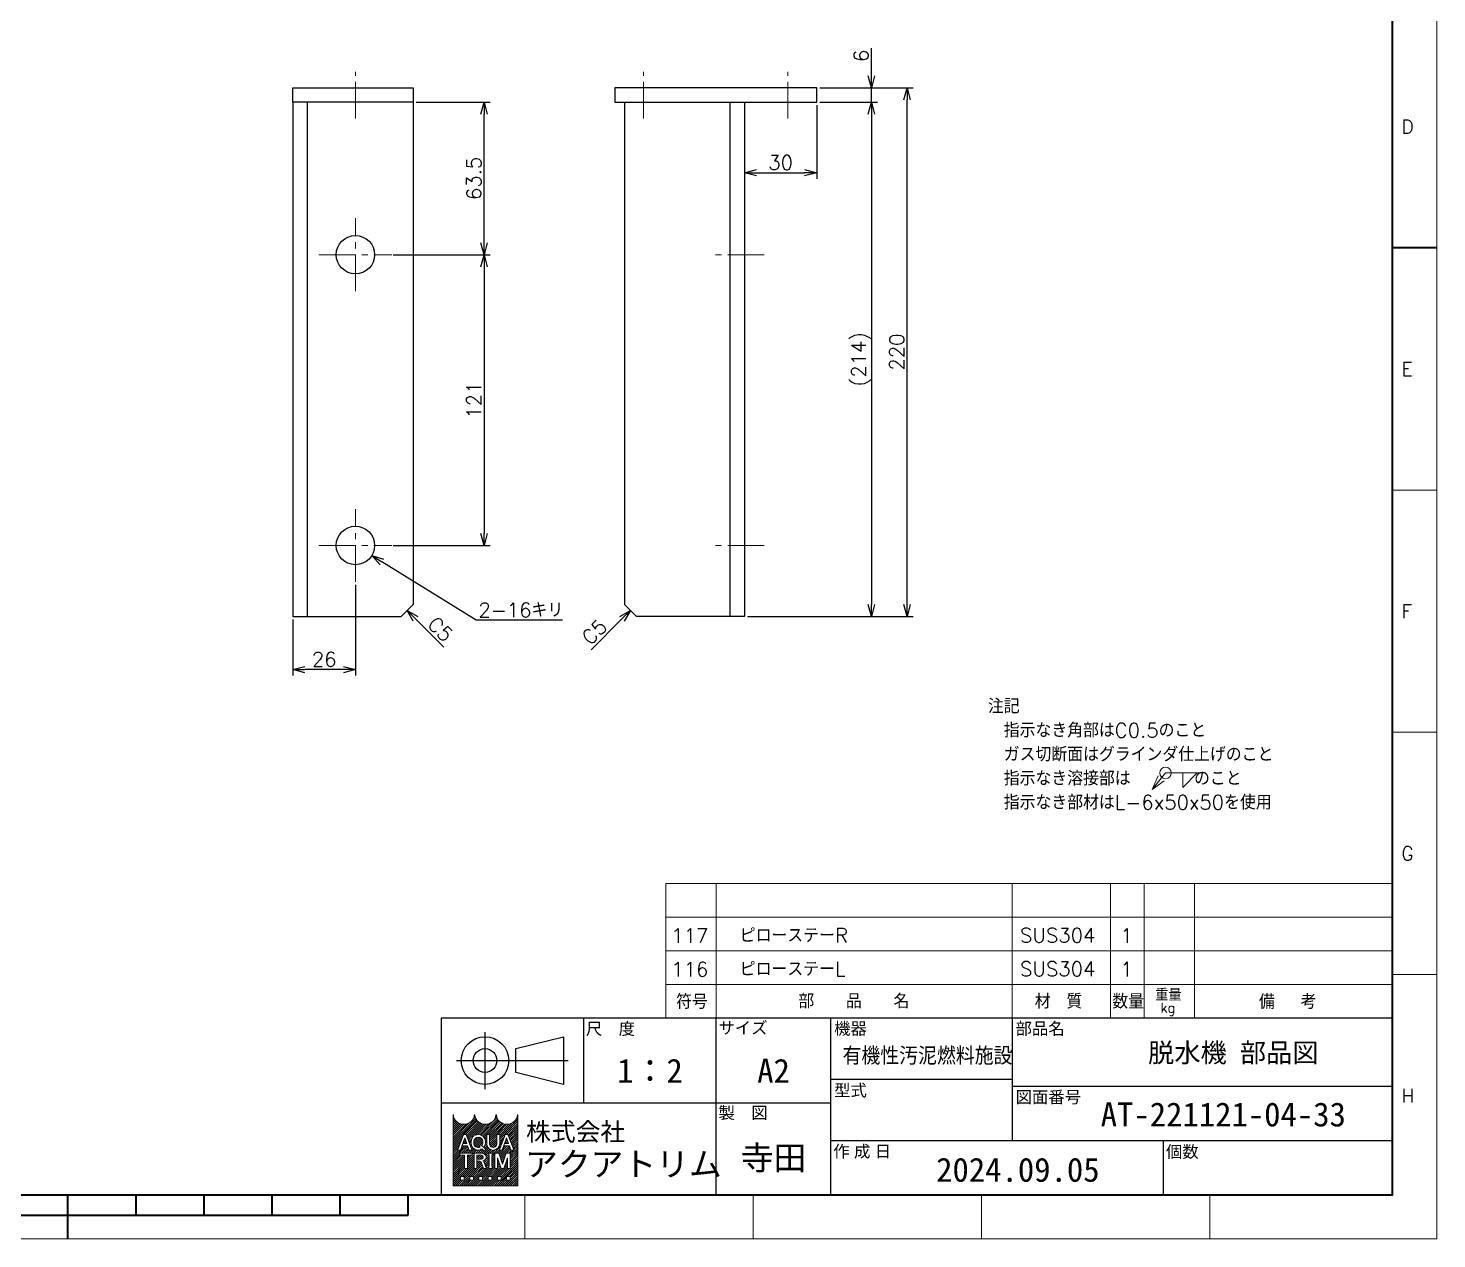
# Model space of a CAD drawing. Header units: millimetres. Extents: x 0 to 1176, y -11 to 828.
# Drawn here: x 590 to 1176, y 0 to 504 of the extents above; entities that cross this region are included whole.
import ezdxf
from ezdxf import colors
from ezdxf.entities.mleader import LeaderData, LeaderLine
from ezdxf.enums import TextEntityAlignment as Align
from ezdxf.math import Vec2, Vec3

# ---------------------------------------------------------------- set-up
doc = ezdxf.new("R2010")
doc.units = ezdxf.units.MM
doc.header["$LTSCALE"] = 0.8
doc.header["$PDMODE"] = 99
doc.header["$PDSIZE"] = 1
doc.linetypes.add('CENTER2', pattern=[28.575000000000003, 19.05, -3.175, 3.175, -3.175])
for name, color, linetype, lineweight in [('05_CENTER', 4, 'CENTER2', 13), ('07_TEXT', 3, 'Continuous', 13), ('08_DIM', 3, 'Continuous', 13), ('90_FRAME', 5, 'Continuous', 35)]:
    doc.layers.add(name, color=color, linetype=linetype, lineweight=lineweight)
doc.layers.add('91_BLANK', color=5, linetype='Continuous', lineweight=0, plot=False)
doc.styles.add('KSS_TXT', font='txt.shx', dxfattribs={"bigfont": 'extfont2.shx'})
doc.styles.add('MS_G', font='MS Gothic.ttf')
doc.styles.get("Standard").update_dxf_attribs({"font": 'txt.shx', "bigfont": 'extfont2.shx'})
doc.styles.add('表題用', font='MS PGothic.ttf')
doc.dimstyles.new('KSS_DIM', dxfattribs={"dimscale": 2, "dimtxt": 3, "dimasz": 2.5, "dimexe": 1.25, "dimexo": 0.625, "dimtad": 1, "dimdsep": 46, "dimtxsty": 'KSS_TXT', "dimblk": 'OPEN30', "dimcen": 0, "dimazin": 2, "dimtfac": 0.75, "dimtmove": 0, "dimatfit": 3, "dimldrblk": 'OPEN30', "dimfxl": 1.25, "dimtolj": 1, "dimarcsym": 0})
doc.dimstyles.new('KSS_DIM$3', dxfattribs={"dimscale": 2, "dimtxt": 3, "dimasz": 2.5, "dimexe": 1.25, "dimexo": 0.625, "dimtad": 1, "dimtih": 1, "dimtoh": 1, "dimdsep": 46, "dimtxsty": 'KSS_TXT', "dimblk": 'OPEN30', "dimcen": 0, "dimazin": 2, "dimtfac": 0.75, "dimtofl": 0, "dimtmove": 0, "dimatfit": 3, "dimldrblk": 'OPEN30', "dimfxl": 1.25, "dimtolj": 1, "dimarcsym": 0})

# ---------------------------------------------------------------- blocks, each defined once
blk = doc.blocks.new('Weld-line')
blk.add_line((0, 0), (1, 0))
blk = doc.blocks.new('Weld10-s5')
blk.add_circle((0, 0), 2)
blk = doc.blocks.new('Weld10-a1')
for p, q in [((5, 0), (0, 5)), ((0, 5), (0, 0)), ((0, 0), (5, 0))]:
    blk.add_line(p, q)
at = {"width": 0.9}
blk.add_attdef('S', text='', height=2.8, dxfattribs=at).set_placement((-2, 1), align=Align.RIGHT)
blk.add_attdef('L', (8, 1), '', height=2.8, dxfattribs=at)
blk = doc.blocks.new('_Open30')
at = {"color": 0, "linetype": 'ByBlock', "lineweight": -2}
for p, q in [((-1, 0.26794919), (0, 0)), ((0, 0), (-1, -0.26794919)), ((0, 0), (-1, 0))]:
    blk.add_line(p, q, dxfattribs=at)
blk = doc.blocks.new('*D164')
at = {"layer": '08_DIM', "color": 0, "lineweight": -2, "transparency": 16777216}
for p, q in [((940.7290988098712, 484.038465882335), (940.7290988098712, 495.538465882335)), ((919.2245343675704, 479.038465882335), (943.2290988098712, 479.038465882335)), ((940.7290988098712, 473.0384658851872), (940.7290988098712, 479.038465882335)), ((919.2245343675704, 473.0384658851872), (943.2290988098712, 473.0384658851872)), ((940.7290988098712, 468.0384658851872), (940.7290988098712, 463.0384658851872))]:
    blk.add_line(p, q, dxfattribs=at)
at = {"layer": 'Defpoints', "color": 0, "transparency": 16777216}
for p in [(917.9745343675704, 479.038465882335), (940.7290988098712, 479.038465882335), (917.9745343675704, 473.0384658851872)]:
    blk.add_point(p, dxfattribs=at)
at = {"layer": '08_DIM', "color": 0, "lineweight": -2, "transparency": 16777216, "xscale": 5, "yscale": 5, "zscale": 5}
for p, rotation in [((940.7290988098712, 479.038465882335), 270), ((940.7290988098712, 473.0384658851872), 90)]:
    blk.add_blockref('_Open30', p, dxfattribs=dict(at, rotation=rotation))
at = {"layer": '08_DIM', "color": 0, "transparency": 16777216, "insert": (936.4790988098711, 492.2884658823352), "char_height": 6, "attachment_point": 5, "rotation": 90, "style": 'KSS_TXT'}
blk.add_mtext('\\A1;6', dxfattribs=at)
blk = doc.blocks.new('*D165')
at = {"layer": '08_DIM', "color": 0, "lineweight": -2, "transparency": 16777216}
for p, q in [((741.7999790332251, 409.5384658825205), (782.0618584811909, 409.5384658825205)), ((779.5618584811909, 404.5384658825205), (779.5618584811909, 293.5384658825205)), ((741.7999790332251, 288.5384658825205), (782.0618584811909, 288.5384658825205))]:
    blk.add_line(p, q, dxfattribs=at)
at = {"layer": 'Defpoints', "color": 0, "transparency": 16777216}
for p in [(740.5499790332251, 409.5384658825205), (740.5499790332251, 288.5384658825205), (779.5618584811909, 288.5384658825205)]:
    blk.add_point(p, dxfattribs=at)
at = {"layer": '08_DIM', "color": 0, "lineweight": -2, "transparency": 16777216, "xscale": 5, "yscale": 5, "zscale": 5}
for p, rotation in [((779.5618584811909, 409.5384658825205), 90), ((779.5618584811909, 288.5384658825205), 270)]:
    blk.add_blockref('_Open30', p, dxfattribs=dict(at, rotation=rotation))
at = {"layer": '08_DIM', "color": 0, "transparency": 16777216, "insert": (775.3118584811908, 349.0384658825207), "char_height": 6, "attachment_point": 5, "rotation": 90, "style": 'KSS_TXT'}
blk.add_mtext('\\A1;121', dxfattribs=at)
blk = doc.blocks.new('*D166')
at = {"layer": '08_DIM', "color": 0, "lineweight": -2, "transparency": 16777216}
for p, q in [((726.0251006101244, 272.1319032722495), (726.0251006101244, 234.3834039183644)), ((700.0251006136314, 257.7884658874455), (700.0251006136314, 234.3834039183644)), ((721.0251006101244, 236.8834039183644), (705.0251006136314, 236.8834039183644))]:
    blk.add_line(p, q, dxfattribs=at)
at = {"layer": 'Defpoints', "color": 0, "transparency": 16777216}
for p in [(726.0251006101244, 273.3819032722495), (700.0251006136314, 259.0384658874455), (700.0251006136314, 236.8834039183644)]:
    blk.add_point(p, dxfattribs=at)
at = {"layer": '08_DIM', "color": 0, "lineweight": -2, "transparency": 16777216, "xscale": 5, "yscale": 5, "zscale": 5, "rotation": 180}
blk.add_blockref('_Open30', (700.0251006136314, 236.8834039183644), dxfattribs=at)
at = {"layer": '08_DIM', "color": 0, "lineweight": -2, "transparency": 16777216, "xscale": 5, "yscale": 5, "zscale": 5}
blk.add_blockref('_Open30', (726.0251006101244, 236.8834039183644), dxfattribs=at)
at = {"layer": '08_DIM', "color": 0, "transparency": 16777216, "insert": (713.0251006118779, 241.1334039183644), "char_height": 6, "attachment_point": 5, "style": 'KSS_TXT'}
blk.add_mtext('\\A1;26', dxfattribs=at)
blk = doc.blocks.new('*D171')
at = {"layer": '08_DIM', "color": 0, "lineweight": -2, "transparency": 16777216}
for p, q in [((919.2245343675704, 479.0384658851872), (958.0739861096472, 479.0384658851872)), ((955.5739861096472, 264.0384658874445), (955.5739861096472, 474.0384658851872)), ((889.2245343642089, 259.0384658874445), (958.0739861096472, 259.0384658874445))]:
    blk.add_line(p, q, dxfattribs=at)
at = {"layer": 'Defpoints', "color": 0, "transparency": 16777216}
for p in [(917.9745343675704, 479.0384658851872), (955.5739861096472, 479.0384658851872), (887.9745343642089, 259.0384658874445)]:
    blk.add_point(p, dxfattribs=at)
at = {"layer": '08_DIM', "color": 0, "lineweight": -2, "transparency": 16777216, "xscale": 5, "yscale": 5, "zscale": 5}
for p, rotation in [((955.5739861096472, 479.0384658851872), 90), ((955.5739861096472, 259.0384658874445), 270)]:
    blk.add_blockref('_Open30', p, dxfattribs=dict(at, rotation=rotation))
at = {"layer": '08_DIM', "color": 0, "transparency": 16777216, "insert": (951.3239861096471, 369.038465886316), "char_height": 6, "attachment_point": 5, "rotation": 90, "style": 'KSS_TXT'}
blk.add_mtext('\\A1;220', dxfattribs=at)
blk = doc.blocks.new('*D173')
at = {"layer": '08_DIM', "color": 0, "lineweight": -2, "transparency": 16777216}
for p, q in [((919.2245343675704, 473.0384658851872), (943.2290988098712, 473.0384658851872)), ((940.7290988098712, 468.0384658851872), (940.7290988098712, 264.0384658874463)), ((889.2245343642089, 259.0384658874464), (943.2290988098712, 259.0384658874463))]:
    blk.add_line(p, q, dxfattribs=at)
at = {"layer": 'Defpoints', "color": 0, "transparency": 16777216}
for p in [(917.9745343675704, 473.0384658851872), (887.9745343642089, 259.0384658874464), (940.7290988098712, 259.0384658874463)]:
    blk.add_point(p, dxfattribs=at)
at = {"layer": '08_DIM', "color": 0, "lineweight": -2, "transparency": 16777216, "xscale": 5, "yscale": 5, "zscale": 5}
for p, rotation in [((940.7290988098712, 473.0384658851872), 90), ((940.7290988098712, 259.0384658874463), 270)]:
    blk.add_blockref('_Open30', p, dxfattribs=dict(at, rotation=rotation))
at = {"layer": '08_DIM', "color": 0, "transparency": 16777216, "insert": (936.4790988098711, 366.0384658863169), "char_height": 6, "attachment_point": 5, "rotation": 90, "style": 'KSS_TXT'}
blk.add_mtext('\\A1;(214)', dxfattribs=at)
blk = doc.blocks.new('*D175')
at = {"layer": '08_DIM', "color": 0, "lineweight": -2, "transparency": 16777216}
for p, q in [((917.9745343675704, 471.7884658851872), (917.9745343675704, 441.1539357161237)), ((887.9745343590357, 468.788465882335), (887.9745343590357, 441.1539357161237)), ((892.9745343590357, 443.6539357161237), (912.9745343675704, 443.6539357161237))]:
    blk.add_line(p, q, dxfattribs=at)
at = {"layer": 'Defpoints', "color": 0, "transparency": 16777216}
for p in [(887.9745343590357, 470.038465882335), (917.9745343675704, 473.0384658851872), (917.9745343675704, 443.6539357161237)]:
    blk.add_point(p, dxfattribs=at)
at = {"layer": '08_DIM', "color": 0, "lineweight": -2, "transparency": 16777216, "xscale": 5, "yscale": 5, "zscale": 5, "rotation": 180}
blk.add_blockref('_Open30', (887.9745343590357, 443.6539357161237), dxfattribs=at)
at = {"layer": '08_DIM', "color": 0, "lineweight": -2, "transparency": 16777216, "xscale": 5, "yscale": 5, "zscale": 5}
blk.add_blockref('_Open30', (917.9745343675704, 443.6539357161237), dxfattribs=at)
at = {"layer": '08_DIM', "color": 0, "transparency": 16777216, "insert": (902.9745343633031, 447.9039357161237), "char_height": 6, "attachment_point": 5, "style": 'KSS_TXT'}
blk.add_mtext('\\A1;30', dxfattribs=at)
blk = doc.blocks.new('*D161')
at = {"layer": '08_DIM', "color": 0, "lineweight": -2, "transparency": 16777216}
for p, q in [((751.2751006136314, 473.0384658835028), (782.0618584811909, 473.0384658835028)), ((779.5618584811909, 414.5384658825205), (779.5618584811909, 468.0384658835028)), ((741.7999790332251, 409.5384658825205), (782.0618584811909, 409.5384658825205))]:
    blk.add_line(p, q, dxfattribs=at)
at = {"layer": 'Defpoints', "color": 0, "transparency": 16777216}
for p in [(750.0251006136314, 473.0384658835028), (779.5618584811909, 473.0384658835028), (740.5499790332251, 409.5384658825205)]:
    blk.add_point(p, dxfattribs=at)
at = {"layer": '08_DIM', "color": 0, "lineweight": -2, "transparency": 16777216, "xscale": 5, "yscale": 5, "zscale": 5}
for p, rotation in [((779.5618584811909, 473.0384658835028), 90), ((779.5618584811909, 409.5384658825205), 270)]:
    blk.add_blockref('_Open30', p, dxfattribs=dict(at, rotation=rotation))
at = {"layer": '08_DIM', "color": 0, "transparency": 16777216, "insert": (775.3118584811908, 441.2884658830118), "char_height": 6, "attachment_point": 5, "rotation": 90, "style": 'KSS_TXT'}
blk.add_mtext('\\A1;63.5', dxfattribs=at)
blk = doc.blocks.new('*D163')
at = {"layer": '08_DIM', "color": 0, "lineweight": -2, "transparency": 16777216}
for p, q in [((776.209806492494, 257.4249995025528), (737.0739392572157, 281.6884173703909)), ((812.2598064924939, 257.4249995025527), (776.209806492494, 257.4249995025528))]:
    blk.add_line(p, q, dxfattribs=at)
at = {"layer": 'Defpoints', "color": 0, "transparency": 16777216}
for p in [(719.2258152909999, 292.7538803469951), (732.8243859319263, 284.3230514124394)]:
    blk.add_point(p, dxfattribs=at)
at = {"layer": '08_DIM', "color": 0, "lineweight": -2, "transparency": 16777216, "xscale": 5, "yscale": 5, "zscale": 5, "rotation": 148.2019541527965}
blk.add_blockref('_Open30', (732.8243859319263, 284.3230514124394), dxfattribs=at)
at = {"layer": '08_DIM', "color": 0, "transparency": 16777216, "insert": (794.8598064924938, 261.6749995025527), "char_height": 6, "attachment_point": 5, "style": 'KSS_TXT'}
blk.add_mtext('\\A1;2-16キリ', dxfattribs=at)
blk = doc.blocks.new('*D176')
at = {"layer": '08_DIM', "color": 0, "lineweight": -2, "transparency": 16777216}
blk.add_line((836.9390004536996, 258.0029319815122), (824.069619965982, 245.1335514937946), dxfattribs=at)
at = {"layer": 'Defpoints', "color": 0, "transparency": 16777216}
for p in [(840.4745343596323, 261.5384658874447), (816.5035403371637, 237.5674718649759), (816.5035403371637, 237.5674718649759)]:
    blk.add_point(p, dxfattribs=at)
at = {"layer": '08_DIM', "color": 0, "lineweight": -2, "transparency": 16777216, "xscale": 5, "yscale": 5, "zscale": 5, "rotation": 45}
blk.add_blockref('_Open30', (840.4745343596323, 261.5384658874449), dxfattribs=at)
at = {"layer": '08_DIM', "color": 0, "transparency": 16777216, "insert": (825.4838335283553, 252.5581726962535), "char_height": 6, "attachment_point": 5, "rotation": 45, "style": 'KSS_TXT'}
blk.add_mtext('\\A1;C5', dxfattribs=at)
blk = doc.blocks.new('*D177')
at = {"layer": '08_DIM', "color": 0, "lineweight": -2, "transparency": 16777216}
blk.add_line((751.0606345195638, 258.0029319815114), (762.8073066475515, 246.2562598535237), dxfattribs=at)
at = {"layer": 'Defpoints', "color": 0, "transparency": 16777216}
for p in [(747.5251006136313, 261.5384658874444), (769.2506779166401, 239.8128885844353), (769.2506779166401, 239.8128885844351)]:
    blk.add_point(p, dxfattribs=at)
at = {"layer": '08_DIM', "color": 0, "lineweight": -2, "transparency": 16777216, "xscale": 5, "yscale": 5, "zscale": 5, "rotation": 135}
blk.add_blockref('_Open30', (747.525100613631, 261.5384658874442), dxfattribs=at)
at = {"layer": '08_DIM', "color": 0, "transparency": 16777216, "insert": (761.3930930851783, 253.6808810559826), "char_height": 6, "attachment_point": 5, "rotation": 315, "style": 'KSS_TXT'}
blk.add_mtext('\\A1;C5', dxfattribs=at)
blk = doc.blocks.new('AM_BALLOON1')
at = {"transparency": 16777216}
blk.add_circle((0, 0), 5, dxfattribs=at)
blk.add_attdef('B_NUMBER', text='', height=3, dxfattribs=at).set_placement((0, 0), align=Align.MIDDLE_CENTER)
blk = doc.blocks.new('_OPEN')
at = {"color": 0, "linetype": 'ByBlock'}
for p, q in [((-1, 0.1666666666666666), (0, 0)), ((0, 0), (-1, -0.1666666666666666)), ((0, 0), (-1, 0))]:
    blk.add_line(p, q, dxfattribs=at)
blk = doc.blocks.new('Jis_w20130906110600')
blk.add_blockref('Weld10-s5', (0, 0))
at = {"xscale": -1, "rotation": 180}
blk.add_blockref('Weld10-a1', (6, 0), dxfattribs=at)
at = {"layer": '08_DIM', "xscale": 14, "yscale": 14, "zscale": 14}
blk.add_blockref('Weld-line', (0, 0), dxfattribs=at)
at = {"style": 'KSS_TXT', "flags": 1}
blk.add_attdef('JISINFO', (0, 0), '', height=3, dxfattribs=at)
at = {"layer": '08_DIM'}
blk.add_leader([(-4.630805428080293, -5.765361229938435), (0, 0)], dimstyle='KSS_DIM', dxfattribs=at)

msp = doc.modelspace()

# ---------------------------------------------------------------- hatches: boundary and pattern name
at = {"layer": '90_FRAME', "lineweight": 5}
h = msp.add_hatch(dxfattribs=at)
h.set_pattern_fill('_USER', color=4, scale=0.6, angle=45, pattern_type=0)
h.set_pattern_definition([(45, (-472.8385794196781, -7.484306880053822), (-0.4242640687119285, 0.4242640687119285), [])])
edge = h.paths.add_edge_path()
edge.add_arc((793.5534251480437, 51.53784441399969), 0.1280794679994826, 90, 180)
edge.add_ellipse((789.0706437680617, 51.53784441399969), major_axis=(-4.354701911982408, 0), ratio=0.8823529411764706, start_angle=360, end_angle=540, ccw=False)
edge.add_arc((784.5878623880797, 51.53784441399969), 0.1280794679994826, 3.187317984128255, 180.0000000000261)
edge.add_ellipse((780.1050810080976, 51.53784441399969), major_axis=(-4.354701911982408, 0), ratio=0.8823529411764706, start_angle=360, end_angle=540, ccw=False)
edge.add_arc((775.6222996281156, 51.53784441399969), 0.1280794679994826, 3.187317984128255, 180)
edge.add_ellipse((771.1395182481335, 51.53784441399969), major_axis=(-4.354701911982408, 0), ratio=0.8823529411764706, start_angle=360, end_angle=540, ccw=False)
edge.add_arc((766.6567368681515, 51.53784441399969), 0.1280794679994826, 3.187317984128255, 90)
edge.add_line((766.6567368681515, 51.66592388200027), (766.6567368681515, 22.07956677411951))
edge.add_line((766.6567368681515, 22.0795667741186), (793.5534251480428, 22.0795667741186))
edge.add_line((793.5534251480437, 22.0795667741186), (793.5534251480437, 51.66592388199845))
h.paths.add_polyline_path([(770.9938587518443, 43.36455290725374), (772.0557924384809, 43.36455290725374), (774.4706533591504, 36.99131857959858), (774.4706533591504, 36.96057950727939), (773.3209848216045, 36.96057950727939), (772.7198035799936, 38.64889171698454), (770.3554635039307, 38.64889171698454), (770.7020772380326, 39.6222956737802), (772.3731898458934, 39.6222956737802), (771.5248255951626, 42.00477806619804), (769.7286663687225, 36.96057950727939), (768.5789978311748, 36.96057950727939), (768.5789978311748, 36.99131857959858)], flags=16)
edge = h.paths.add_edge_path(flags=16)
edge.add_ellipse((777.1433386103724, 40.54680461126466), major_axis=(-2.9458277639881, 0), ratio=0.9565217391304346, start_angle=180, end_angle=360, ccw=False)
edge.add_line((780.0891663743603, 40.54680461126466), (780.0891663743603, 39.77832780326756))
edge.add_ellipse((777.1433386103724, 39.77832780326756), major_axis=(-2.9458277639881, 0), ratio=0.9565217391304346, start_angle=142.1052553177129, end_angle=180, ccw=False)
edge.add_line((779.468010385053, 38.04763067444131), (778.6426478953706, 38.72773857620362))
edge.add_ellipse((777.1433386103724, 39.85368730707526), major_axis=(1.87839559379198, 0), ratio=0.9950358206786509, start_angle=-37.0427632869818, end_angle=0)
edge.add_line((779.021731846118, 39.85361474845288), (779.021731846118, 40.47144510745696))
edge.add_ellipse((777.1433386103724, 40.47144510745696), major_axis=(1.878393235745405, 0), ratio=0.9947182625257321, start_angle=360, end_angle=540)
edge.add_line((775.2649453746269, 40.47144510745696), (775.2649453746269, 39.85362143639125))
edge.add_ellipse((777.1433386103724, 39.85368730707526), major_axis=(1.87839559379198, 0), ratio=0.9950358206786509, start_angle=-180, end_angle=-65.75794872216291)
edge.add_line((777.9145934877267, 38.14943292008687), (777.3916162355642, 38.65841501385697))
edge.add_line((777.3916162355633, 38.65841501385606), (777.9589388308702, 39.26083259910504))
edge.add_line((777.9589388308702, 39.26083259910595), (780.3310507988124, 37.30618586699896))
edge.add_line((780.3310507988115, 37.30618586699805), (779.5897877653258, 36.51906776107174))
edge.add_line((779.5897877653276, 36.51906776107265), (778.6993120950444, 37.38571381352907))
edge.add_ellipse((777.1433386103724, 39.77832780326756), major_axis=(-2.9458277639881, 0), ratio=0.9565217391304346, start_angle=0, end_angle=121.88362473889401, ccw=False)
edge.add_line((774.1975108463846, 39.77832780326756), (774.1975108463846, 40.54680461126466))
h.paths.add_polyline_path([(774.6611357525815, 35.67978482728452), (774.6611357525815, 34.78322855128775), (772.7399437325892, 34.78322855128775, 0.4142135623730951), (772.6118642645886, 34.65514908328808), (772.6118642645886, 29.27581142731017), (771.4591490525943, 29.27581142731017), (771.4591490525943, 34.65514908328808, 0.4142135623730951), (771.3310695845955, 34.78322855128775), (769.4098775646032, 34.78322855128775), (769.4098775646032, 35.67978482728452)], flags=16)
edge = h.paths.add_edge_path(flags=16)
edge.add_line((775.3911679103965, 35.67978482728452), (778.3369956743843, 35.67978482728452))
edge.add_ellipse((778.3369956743825, 33.99516590543411), major_axis=(-2.067472937939515, 3.797886173657114e-16), ratio=0.8148203011203055, start_angle=111.38697473498539, end_angle=270, ccw=False)
edge.add_arc((778.6540479922785, 31.71213810631437), 0.8374090168554462, 22.272952259934925, 58.5531130129101, ccw=False)
edge.add_line((779.4289768722408, 32.02953232886651), (780.532548080321, 29.32704321451004))
edge.add_line((780.5325480803219, 29.32704321451004), (780.5325480803219, 29.27581142731017))
edge.add_line((780.5325480803219, 29.27581142731017), (779.2901772407274, 29.27581142731017))
edge.add_line((779.2901772407274, 29.27581142731017), (778.3152446220627, 31.98955216494599))
edge.add_arc((777.8399919616584, 31.79822911158683), 0.5123178719979352, 21.92829786654815, 90)
edge.add_line((777.8399919616584, 32.31054698358369), (776.5823069627902, 32.31054698358369))
edge.add_line((776.5823069627893, 32.31054698358369), (776.5823069627893, 33.20710325958046))
edge.add_line((776.5823069627893, 33.20710325958046), (778.4906910359812, 33.20710325958046))
edge.add_arc((778.4632118087027, 33.99516590543411), 0.788541591624461, 271.9970571044071, 448.0029428955929)
edge.add_line((778.4906910359839, 34.78322855128775), (776.5438831223917, 34.78322855128775))
edge.add_line((776.5438831223908, 34.78322855128775), (776.5438831223908, 29.27581142731017))
edge.add_line((776.5438831223908, 29.27581142731017), (775.3911679103956, 29.27581142731017))
edge.add_line((775.3911679103965, 29.27581142731017), (775.3911679103965, 35.67978482728452))
h.paths.add_polyline_path([(780.6812270441476, 43.36455290725374), (781.8339422561437, 43.36455290725374), (781.8339422561437, 39.77832780326756, 0.175030561155744), (782.3424520746246, 38.3105584729856, 0.2571496110314638), (784.3993396696512, 38.3105584729856, 0.1750305611562702), (784.9078494881303, 39.77832780327211), (784.9078494881303, 43.36455290725374), (786.0605647001264, 43.36455290725374), (786.0605647001264, 39.54662901208306, -0.3793912406243967), (783.563015074136, 36.96057950727939), (783.1787766701361, 36.96057950727939, -0.3793912406243716), (780.6812270441476, 39.54662901208306)], flags=16)
h.paths.add_polyline_path([(781.5038360572578, 35.67978482728452), (782.9127102052532, 35.67978482728452), (782.9127102052532, 34.78322855128775, 0.4142135623730951), (782.7846307372545, 34.65514908328808), (782.7846307372545, 30.30044717130571, 0.4142135623730951), (782.9127102052532, 30.17236770330695), (782.9127102052532, 29.27581142731017), (781.5038360572578, 29.27581142731017), (781.5038360572578, 30.17236770330695, 0.4142135623730951), (781.6319155252584, 30.30044717130571), (781.6319155252584, 34.65514908328808, 0.4142135623730951), (781.5038360572578, 34.78322855128775)], flags=16)
h.paths.add_polyline_path([(784.0666734797267, 35.67978482728452), (785.7393387370973, 35.67978482728452), (787.2686601797138, 31.02868007085365), (788.7979816223303, 35.67978482728452), (790.4717083317353, 35.67978482728452), (790.4717083317353, 29.27581142731017), (789.318993119741, 29.27581142731017), (789.318993119741, 33.75859280729222), (787.8450177857119, 29.27581142731017), (786.6923025737176, 29.27581142731017), (785.2183272396867, 33.75859280729222), (785.2193886917228, 29.27581142731017), (784.0666734797267, 29.27581142731017)], flags=16)
h.paths.add_polyline_path([(788.4105285137136, 43.36455290725374), (789.4724622003503, 43.36455290725374), (791.8873231210198, 36.99131857959858), (791.8873231210198, 36.96057950727939), (790.737654583472, 36.96057950727939), (790.1364733418629, 38.64889171698454), (787.7721332658, 38.64889171698454), (788.1187469999002, 39.6222956737802), (789.7898596077628, 39.6222956737802), (788.941495357032, 42.00477806619804), (787.1453361305901, 36.96057950727939), (785.9956675930423, 36.96057950727939), (785.9956675930423, 36.99131857959858)], flags=16)
h.paths.add_polyline_path([(769.7306441001399, 25.92195081410321), (771.2675977161323, 25.92195081410321), (771.2675977161323, 24.38499719810991), (769.7306441001399, 24.38499719810991)], flags=16)
h.paths.add_polyline_path([(773.5730281401245, 25.92195081410321), (775.1099817561169, 25.92195081410321), (775.1099817561169, 24.38499719810991), (773.5730281401245, 24.38499719810991)], flags=16)
h.paths.add_polyline_path([(777.4154121801091, 25.92195081410321), (778.9523657961015, 25.92195081410321), (778.9523657961015, 24.38499719810991), (777.4154121801091, 24.38499719810991)], flags=16)
h.paths.add_polyline_path([(781.2577962200937, 25.92195081410321), (782.7947498360861, 25.92195081410321), (782.7947498360861, 24.38499719810991), (781.2577962200937, 24.38499719810991)], flags=16)
h.paths.add_polyline_path([(785.1001802600783, 25.92195081410321), (786.6371338760707, 25.92195081410321), (786.6371338760707, 24.38499719810991), (785.1001802600783, 24.38499719810991)], flags=16)
h.paths.add_polyline_path([(788.9425643000629, 25.92195081410321), (790.4795179160553, 25.92195081410321), (790.4795179160553, 24.38499719810991), (788.9425643000629, 24.38499719810991)], flags=16)

# ---------------------------------------------------------------- linework, layer by layer
at = {"color": 0}
for p, q in [((700.0251006136314, 473.0384658835028), (700.0251006136314, 259.0384658874455)), ((706.0251006136314, 259.0384658874445), (706.0251006136314, 473.0384658835028)), ((750.0251006136314, 473.0384658835028), (750.0251006136314, 264.0384658874445)), ((837.9745343589702, 473.0384658835028), (837.9745343596323, 264.0384658874445)), ((881.9745343635468, 259.0384658874445), (881.9745343635468, 473.0384658835028)), ((887.9745343635468, 473.0384658835028), (887.9745343642089, 259.0384658874445)), ((745.0251006136314, 259.0384658874445), (750.0251006136314, 264.0384658874445)), ((837.9745343596323, 264.0384658874445), (842.9745343596323, 259.0384658874445)), ((700.0251006136314, 259.0384658874455), (745.0251006136314, 259.0384658874445)), ((887.9745343642089, 259.0384658874445), (842.9745343596323, 259.0384658874445))]:
    msp.add_line(p, q, dxfattribs=at)
for points in [[(700.0251006136314, 479.0384658835028), (750.0251006136314, 479.0384658835028), (750.0251006136314, 473.0384658835028), (700.0251006136314, 473.0384658835028)], [(917.9745343675704, 479.0384658851872), (833.9745343686254, 479.0384658879939), (833.9745343686254, 473.0384658879939), (917.9745343675704, 473.0384658851872)]]:
    msp.add_lwpolyline(points, close=True, dxfattribs=at)
for centre in [(726.0251006114631, 409.5384658797175), (726.0251006114631, 288.5384658797175)]:
    msp.add_circle(centre, 8, dxfattribs=at)
at = {"layer": '05_CENTER'}
for p, q in [((726.0251006136314, 466.2459078322479), (726.0251006136314, 485.6271006110676)), ((845.9745343675704, 466.2459078322479), (845.9745343675704, 485.6271006110676)), ((905.9745343675704, 466.2459078322479), (905.9745343675704, 485.6271006110676)), ((726.0251006114195, 394.3819032694455), (726.0251006114195, 424.6950284955974)), ((710.8685379983872, 409.5384658825215), (741.18166322451, 409.5384658825215)), ((896.1883804675408, 409.5384658825224), (873.9145331375139, 409.5384658825224)), ((726.0251006114195, 273.3819032694455), (726.0251006114195, 303.6950284955974)), ((710.8685379983872, 288.5384658825215), (741.18166322451, 288.5384658825215)), ((896.1883804675408, 288.5384658825215), (873.9145331375139, 288.5384658825215))]:
    msp.add_line(p, q, dxfattribs=at)
at = {"layer": '90_FRAME'}
for p, q in [((1176.045220391676, 412.4119126789548), (1157.639281820322, 412.4119126789548)), ((606.4002315362557, -1.126752522395691e-07), (606.4002315362557, 18.32364804193733)), ((634.7170601075671, 9.828599470541333), (634.7170601075671, 18.32364804193733)), ((663.0338886788822, 9.828599470541333), (663.0338886788822, 18.32364804193733)), ((691.3507172501975, 9.828599470541333), (691.3507172501975, 18.32364804193733)), ((719.6675458215126, 9.828599470541333), (719.6675458215126, 18.32364804193733)), ((747.9843743928279, 9.828599470541333), (747.9843743928279, 18.32364804193733)), ((464.8160886796836, 9.828599470541333), (747.9843743928279, 9.828599470541333))]:
    msp.add_line(p, q, dxfattribs=at)
at = {"layer": '90_FRAME', "color": 4, "lineweight": 13}
for p, q in [((1176.045220391676, 311.5958618768625), (1157.639281820322, 311.5958618768625)), ((1176.045220391676, 210.7798110747701), (1157.639281820322, 210.7798110747701)), ((855.1964157504806, 147.8665036802491), (1157.639270267205, 147.8665036802491)), ((855.1964273035971, 147.8665036802491), (855.1964273035971, 91.86650518449736)), ((876.1964246786008, 147.8665036802491), (876.1964246786008, 91.86650518449736)), ((999.3773686841574, 147.8665036802491), (999.3773686841575, 91.86650518449736)), ((1040.265596163121, 147.8665036802491), (1040.265596163128, 91.86650518449736)), ((1054.265594413121, 147.8665036802491), (1054.26559441313, 91.86650518449736)), ((1075.265591788126, 147.8665036802491), (1075.265591788126, 91.86650518449736)), ((855.1964157504806, 133.8665029326819), (1157.639270267205, 133.8665029326819)), ((855.1964157504806, 119.8665036802491), (1157.639270267205, 119.8665036802491)), ((855.1964157504806, 105.8665036802491), (1157.639270267205, 105.8665036802491)), ((1176.045220391676, 109.9637602726778), (1157.639281820322, 109.9637602726778)), ((796.4911017354849, -1.126752522395691e-07), (796.4911017354849, 18.32364804193733)), ((891.5365368351013, -1.126752522395691e-07), (891.5365368351013, 18.32364804193733)), ((986.581971934718, -1.126752522395691e-07), (986.581971934718, 18.32364804193733)), ((1081.627407034335, -1.126752522395691e-07), (1081.627407034335, 18.32364804193733))]:
    msp.add_line(p, q, dxfattribs=at)
at = {"layer": '90_FRAME', "color": 0, "lineweight": 25}
for p, q in [((821.0392818216803, 56.50936232749612), (821.0392818216803, 91.86650518449736)), ((876.1964246786008, 18.32364804193733), (876.1964246786008, 91.86650518449736)), ((923.8535675355213, 18.32364804193733), (923.8535675355213, 91.86650518449736)), ((999.3773686841575, 91.86650518449736), (999.3773686841575, 40.95221947041685)), ((779.9542818218467, 62.30793375604574), (779.9542818218467, 86.06793375594955)), ((768.0742818218948, 74.18793375599583), (814.6042818217063, 74.18793375599583)), ((923.8535675355213, 66.40936232745756), (999.3773686841575, 66.40936232745756)), ((999.3773686841575, 63.58079089889637), (1157.639281820322, 63.58079089889637)), ((923.8535675355213, 56.50936232749612), (761.6392818219208, 56.50936232749612)), ((923.8535675355213, 40.95221947041685), (1157.639281820322, 40.95221947041685)), ((1062.1249961064, 40.95221947041685), (1062.1249961064, 18.32364804193733))]:
    msp.add_line(p, q, dxfattribs=at)
at = {"layer": '90_FRAME', "color": 4, "lineweight": 5}
for p, q in [((766.6567368681515, 22.0795667741186), (766.6567368681515, 51.66592388200027)), ((793.5534251480437, 51.66592388200027), (793.5534251480437, 22.0795667741186)), ((768.5789978311748, 36.99131857959858), (770.9938587518443, 43.36455290725374)), ((769.7286663687225, 36.96057950727939), (771.5248255951626, 42.00477806619804)), ((770.9938587518443, 43.36455290725374), (772.0557924384809, 43.36455290725374)), ((772.3731898458934, 39.6222956737802), (771.5248255951626, 42.00477806619804)), ((774.4706533591504, 36.99131857959858), (772.0557924384809, 43.36455290725374)), ((780.6812270441476, 39.54662901208306), (780.6812270441476, 43.36455290725374)), ((781.8339422561437, 43.36455290725374), (780.6812270441476, 43.36455290725374)), ((781.8339422561437, 39.77832780326756), (781.8339422561437, 43.36455290725374)), ((784.9078494881303, 39.77832780326756), (784.9078494881303, 43.36455290725374)), ((784.9078494881303, 43.36455290725374), (786.0605647001264, 43.36455290725374)), ((785.9956675930423, 36.99131857959858), (788.4105285137136, 43.36455290725374)), ((786.0605647001264, 39.54662901208306), (786.0605647001264, 43.36455290725374)), ((787.1453361305901, 36.96057950727939), (788.941495357032, 42.00477806619804)), ((788.4105285137136, 43.36455290725374), (789.4724622003503, 43.36455290725374)), ((789.7898596077628, 39.6222956737802), (788.941495357032, 42.00477806619804)), ((791.8873231210198, 36.99131857959858), (789.4724622003503, 43.36455290725374)), ((768.5789978311748, 36.96057950727939), (768.5789978311748, 36.99131857959858)), ((768.5789978311748, 36.99131857959858), (768.5789978311748, 36.99131857959858)), ((768.5789978311748, 36.96057950727939), (768.5789978311748, 36.99131857959858)), ((768.5789978311748, 36.96057950727939), (769.7286663687225, 36.96057950727939)), ((769.4098775646032, 35.67978482728452), (774.6611357525815, 35.67978482728452)), ((769.4098775646032, 35.67978482728452), (769.4098775646032, 34.78322855128775)), ((770.3554635039307, 38.64889171698454), (770.7020772380326, 39.6222956737802)), ((770.3554635039307, 38.64889171698454), (772.7198035799936, 38.64889171698454)), ((770.7020772380326, 39.6222956737802), (772.3731898458934, 39.6222956737802)), ((773.3209848216045, 36.96057950727939), (772.7198035799936, 38.64889171698454)), ((774.4706533591504, 36.96057950727939), (773.3209848216045, 36.96057950727939)), ((774.1975108463846, 40.54680461126466), (774.1975108463846, 39.77832780326756)), ((774.4706533591504, 36.96057950727939), (774.4706533591504, 36.99131857959858)), ((774.6611357525815, 35.67978482728452), (774.6611357525815, 34.78322855128775)), ((775.2649453746269, 40.47144510745696), (775.2649453746269, 39.85666366105946)), ((775.3911679103965, 35.67978482728452), (775.3911679103965, 29.27581142731017)), ((775.3911679103965, 35.67978482728452), (778.3369956743825, 35.67978482728452)), ((777.3916162355633, 38.65841501385606), (777.9589388308702, 39.26083259910595)), ((777.3916162355633, 38.65841501385606), (777.9145934877267, 38.14943292008687)), ((777.9589388308702, 39.26083259910595), (780.3310507988115, 37.30618586699805)), ((778.6426478953706, 38.72773857620362), (779.468010385053, 38.04763067444131)), ((778.6993120950444, 37.38571381352907), (779.5897877653276, 36.51906776107265)), ((779.021731846118, 40.47144510745696), (779.021731846118, 39.85666366105946)), ((779.5897877653276, 36.51906776107265), (780.3310507988115, 37.30618586699805)), ((780.0891663743603, 40.54680461126466), (780.0891663743603, 39.77832780326756)), ((781.5038360572578, 35.67978482728452), (782.9127102052532, 35.67978482728452)), ((781.5038360572578, 35.67978482728452), (781.5038360572578, 34.78322855128775)), ((782.9127102052532, 35.67978482728452), (782.9127102052532, 34.78322855128775)), ((783.563015074136, 36.96057950727939), (783.178776670138, 36.96057950727939)), ((784.0666734797267, 35.67978482728452), (784.0666734797267, 29.27581142731017)), ((784.0666734797267, 35.67978482728452), (785.7393387370973, 35.67978482728452)), ((787.2686601797138, 31.02868007085365), (785.7393387370973, 35.67978482728452)), ((785.9956675930423, 36.96057950727939), (785.9956675930423, 36.99131857959858)), ((785.9956675930423, 36.99131857959858), (785.9956675930423, 36.99131857959858)), ((785.9956675930423, 36.96057950727939), (785.9956675930423, 36.99131857959858)), ((785.9956675930423, 36.96057950727939), (787.1453361305901, 36.96057950727939)), ((787.2686601797138, 31.02868007085365), (788.7979816223303, 35.67978482728452)), ((787.7721332658, 38.64889171698454), (788.1187469999002, 39.6222956737802)), ((787.7721332658, 38.64889171698454), (790.1364733418629, 38.64889171698454)), ((788.1187469999002, 39.6222956737802), (789.7898596077628, 39.6222956737802)), ((790.4717083317353, 35.67978482728452), (788.7979816223303, 35.67978482728452)), ((790.737654583472, 36.96057950727939), (790.1364733418629, 38.64889171698454)), ((790.4717083317353, 29.27581142731017), (790.4717083317353, 35.67978482728452)), ((791.8873231210198, 36.96057950727939), (790.737654583472, 36.96057950727939)), ((791.8873231210198, 36.96057950727939), (791.8873231210198, 36.99131857959858)), ((769.4098775646032, 34.78322855128775), (771.3310695845955, 34.78322855128775)), ((771.4591490525943, 29.27581142731017), (771.4591490525943, 34.65514908328808)), ((772.6118642645886, 29.27581142731017), (772.6118642645886, 34.65514908328808)), ((772.7399437325892, 34.78322855128775), (774.6611357525815, 34.78322855128775)), ((776.5438831223908, 29.27581142731017), (776.5438831223908, 34.78322855128775)), ((776.5438831223908, 34.78322855128775), (778.4906910359839, 34.78322855128775)), ((776.5823069627893, 32.31054698358369), (776.5823069627893, 33.20710325958046)), ((776.5823069627893, 33.20710325958046), (778.4906910359839, 33.20710325958046)), ((776.5823069627893, 32.31054698358369), (777.8399919616584, 32.31054698358369)), ((778.3152446220627, 31.98955216494599), (779.2901772407274, 29.27581142731017)), ((779.4289768722408, 32.02953232886742), (780.5325480803219, 29.32704321451004)), ((780.5325480803219, 29.32704321451004), (780.5325480803219, 29.27581142731017)), ((781.5038360572578, 29.27581142731017), (781.5038360572578, 30.17236770330695)), ((781.6319155252584, 30.30044717130571), (781.6319155252584, 34.65514908328808)), ((782.7846307372545, 30.30044717130571), (782.7846307372545, 34.65514908328808)), ((782.9127102052532, 29.27581142731017), (782.9127102052532, 30.17236770330695)), ((785.2193886917228, 29.27581142731017), (785.2183272396867, 33.75859280729222)), ((786.6923025737176, 29.27581142731017), (785.2183272396867, 33.75859280729222)), ((787.8450177857119, 29.27581142731017), (789.318993119741, 33.75859280729222)), ((789.318993119741, 33.75859280729222), (789.318993119741, 29.27581142731017)), ((769.7306441001399, 25.92195081410321), (771.2675977161323, 25.92195081410321)), ((769.7306441001399, 25.92195081410321), (769.7306441001399, 24.38499719810991)), ((771.2675977161323, 24.38499719810991), (769.7306441001399, 24.38499719810991)), ((771.2675977161323, 25.92195081410321), (771.2675977161323, 24.38499719810991)), ((771.4591490525943, 29.27581142731017), (772.6118642645886, 29.27581142731017)), ((773.5730281401245, 25.92195081410321), (775.1099817561169, 25.92195081410321)), ((773.5730281401245, 25.92195081410321), (773.5730281401245, 24.38499719810991)), ((775.1099817561169, 24.38499719810991), (773.5730281401245, 24.38499719810991)), ((775.1099817561169, 25.92195081410321), (775.1099817561169, 24.38499719810991)), ((775.3911679103965, 29.27581142731017), (776.5438831223908, 29.27581142731017)), ((777.4154121801091, 25.92195081410321), (778.9523657961015, 25.92195081410321)), ((777.4154121801091, 25.92195081410321), (777.4154121801091, 24.38499719810991)), ((778.9523657961015, 24.38499719810991), (777.4154121801091, 24.38499719810991)), ((778.9523657961015, 25.92195081410321), (778.9523657961015, 24.38499719810991)), ((779.2901772407274, 29.27581142731017), (780.5325480803219, 29.27581142731017)), ((781.2577962200937, 25.92195081410321), (782.7947498360861, 25.92195081410321)), ((781.2577962200937, 25.92195081410321), (781.2577962200937, 24.38499719810991)), ((782.7947498360861, 24.38499719810991), (781.2577962200937, 24.38499719810991)), ((781.5038360572578, 29.27581142731017), (782.9127102052532, 29.27581142731017)), ((782.7947498360861, 25.92195081410321), (782.7947498360861, 24.38499719810991)), ((784.0666734797267, 29.27581142731017), (785.2193886917228, 29.27581142731017)), ((785.1001802600783, 25.92195081410321), (786.6371338760707, 25.92195081410321)), ((785.1001802600783, 25.92195081410321), (785.1001802600783, 24.38499719810991)), ((786.6371338760707, 24.38499719810991), (785.1001802600783, 24.38499719810991)), ((786.6371338760707, 25.92195081410321), (786.6371338760707, 24.38499719810991)), ((786.6923025737176, 29.27581142731017), (787.8450177857119, 29.27581142731017)), ((790.4795179160553, 25.92195081410321), (788.9425643000629, 25.92195081410321)), ((788.9425643000629, 25.92195081410321), (788.9425643000629, 24.38499719810991)), ((788.9425643000629, 24.38499719810991), (790.4795179160553, 24.38499719810991)), ((789.318993119741, 29.27581142731017), (790.4717083317353, 29.27581142731017)), ((790.4795179160553, 25.92195081410321), (790.4795179160553, 24.38499719810991)), ((793.5534251480437, 22.0795667741186), (766.6567368681515, 22.0795667741186))]:
    msp.add_line(p, q, dxfattribs=at)
at = {"layer": '90_FRAME'}
msp.add_lwpolyline([(55.16118125218932, 18.32364804193733), (1157.639281820322, 18.32364804193733), (1157.639281820322, 806.5001773159722), (55.16118125218932, 806.5001773159722)], close=True, dxfattribs=at)
at = {"layer": '90_FRAME', "color": 0, "lineweight": 25}
msp.add_lwpolyline([(761.6392818219208, 18.32364804193733), (1157.639281820322, 18.32364804193733), (1157.639281820322, 91.86650518449736), (761.6392818219208, 91.86650518449736)], close=True, dxfattribs=at)
msp.add_lwpolyline([(792.8242818217966, 79.13793375597655), (812.6242818217158, 84.08793375595727), (812.6242818217158, 64.28793375603803), (792.8242818217966, 69.23793375601693), (792.8242818217966, 79.13793375597655)], dxfattribs=at)
for radius in [9.89999999996, 4.94999999998]:
    msp.add_circle((779.9542818218467, 74.18793375599583), radius, dxfattribs=at)
at = {"layer": '90_FRAME', "color": 4, "lineweight": 5}
for centre, radius, start, end in [((766.6567368681515, 51.53784441399969), 0.1280794679994826, 0, 90), ((775.6222996281156, 51.53784441399969), 0.1280794679994826, 0, 180), ((775.6222996281156, 51.53784441399969), 0.1280794679994826, 0, 90), ((784.5878623880797, 51.53784441399969), 0.1280794679994826, 0, 180), ((793.5534251480437, 51.53784441399969), 0.1280794679994826, 90, 180), ((783.3887990136989, 39.66247840767667), 2.710049271279299, 182.4500309922613, 265.5552572885243), ((784.1204182585477, 39.74850770595552), 2.286670450191321, 179.2527938813868, 218.9645718468802), ((783.3708958721379, 40.17802581788695), 2.131931267400064, 241.1577278083189, 298.8422721916811), ((783.3529927305751, 39.66247840767667), 2.710049271279299, 274.4447427114757, 357.5499690077386), ((782.6213734857263, 39.74850770595552), 2.286670450191064, 321.0354281531198, 0.7472061186132516), ((771.3310695845955, 34.65514908328808), 0.1280794679994826, 0, 90), ((772.7399437325892, 34.65514908328808), 0.1280794679994826, 90, 180), ((777.8399919616584, 31.79822911158683), 0.5123178719979303, 21.92829786655026, 90), ((778.4632118087027, 33.99516590543411), 0.788541591624461, 271.9970571043541, 88.00294289554164), ((778.6540479922785, 31.71213810631437), 0.8374090168554603, 22.27295225998095, 58.55311301286324), ((781.5038360572578, 34.65514908328808), 0.1280794679994826, 0, 90), ((781.5038360572578, 30.30044717130571), 0.1280794679994826, 270, 0), ((782.9127102052532, 34.65514908328808), 0.1280794679994826, 90, 180), ((782.9127102052532, 30.30044717130571), 0.1280794679994826, 180, 270)]:
    msp.add_arc(centre, radius, start, end, dxfattribs=at)
for centre, major_axis, ratio, start_param, end_param in [((771.1395182481335, 51.53784441399969), (-4.354701911982408, 0), 0.8823529411764706, 6.283185307179586, 9.42477796076938), ((780.1050810080976, 51.53784441399969), (-4.354701911982408, 0), 0.8823529411764706, 6.283185307179586, 9.42477796076938), ((789.0706437680617, 51.53784441399969), (-4.354701911982408, 0), 0.8823529411764706, 6.283185307179586, 9.42477796076938), ((777.1433386103724, 40.54680461126466), (-2.9458277639881, 0), 0.9565217391304346, 3.141592653589793, 6.283185307179586), ((777.1433386103724, 40.47144510745696), (1.878393235745405, 0), 0.9947182625257321, 6.283185307179586, 9.42477796076938), ((778.3369956743825, 33.99516590543411), (-2.067472937939515, 3.797886173657099e-16), 0.8148203011203053, 1.944069452961235, 4.71238898038469)]:
    msp.add_ellipse(centre, major_axis=major_axis, ratio=ratio, start_param=start_param, end_param=end_param, dxfattribs=at)
at = {"layer": '90_FRAME', "color": 4, "lineweight": 5, "extrusion": (0, 0, -1)}
for centre, major_axis, ratio, start_param, end_param in [((777.1433386103724, 39.77832780326756), (-2.9458277639881, 0), 0.9565217391304346, 4.155914751220672, 6.283185307179586), ((777.1433386103724, 39.85368730707526), (1.87839559379198, 0), 0.9950358206786509, 7.430878021738927, 9.42477796076938), ((777.1433386103724, 39.85368730707526), (1.87839559379198, 0), 0.9950358206786509, 6.283185307179586, 6.929703490574296), ((777.1433386103724, 39.77832780326756), (-2.9458277639881, 0), 0.9565217391304346, 3.141592653589793, 3.802980717498315)]:
    msp.add_ellipse(centre, major_axis=major_axis, ratio=ratio, start_param=start_param, end_param=end_param, dxfattribs=at)
at = {"layer": '91_BLANK'}
msp.add_lwpolyline([(-8.093381893559127e-07, -1.126752522395691e-07), (1176.045220389722, -1.126752522395691e-07), (1176.045220389722, 827.7461158911236), (-8.093381893559127e-07, 827.7461158911236)], close=True, dxfattribs=at)

# ---------------------------------------------------------------- block references
at = {"layer": '08_DIM', "xscale": 1.2, "yscale": 1.2, "zscale": 1.2}
msp.add_blockref('Jis_w20130906110600', (1063.158928247469, 193.8816267997285), dxfattribs=at)

# ---------------------------------------------------------------- texts
at = {"layer": '07_TEXT', "ltscale": 2, "insert": (989.2219972703676, 224.6454793645343), "char_height": 6, "attachment_point": 1}
msp.add_mtext_dynamic_manual_height_columns('注記\\P\u3000指示なき角部はC0.5のこと\\P\u3000ガス切断面はグラインダ仕上げのこと\\P\u3000指示なき溶接部は\u3000\u3000\u3000\u3000のこと\\P\u3000指示なき部材はL-6x50x50を使用', width=288.7164365960029, gutter_width=15, heights=[0], dxfattribs=at)
at = {"layer": '90_FRAME', "color": 0, "lineweight": 13, "style": 'KSS_TXT'}
for s, p in [('D', (1161.298285012734, 462.8199380800011)), ('E', (1161.298285012734, 362.0038872779087)), ('F', (1161.298285012734, 261.1878364758163)), ('G', (1161.298285012734, 160.371785673724)), ('H', (1161.298285012734, 59.55573487163161))]:
    msp.add_text(s, height=5.68, dxfattribs=at).set_placement(p, align=Align.MIDDLE_LEFT)
at = {"layer": '90_FRAME', "color": 3, "lineweight": 13}
for s, p in [('117', (865.1812757925607, 126.1112547287928)), ('1', (1046.994030336783, 126.2118532481785)), ('116', (865.1812757925607, 112.11125547636)), ('1', (1046.994030336783, 112.2118539957457))]:
    msp.add_text(s, height=6, dxfattribs=at).set_placement(p, align=Align.MIDDLE_CENTER)
for s, height, p in [('ピローステーR', 6, (885.9501916895904, 123.2656010948129)), ('SUS304', 6, (1002.600117199922, 123.3451858537025)), ('ピローステーL', 6, (885.9501916895904, 109.26560184238)), ('SUS304', 6, (1002.600117199922, 109.3451866012696)), ('符号', 6, (859.4724164926849, 95.67944828807802)), ('部\u3000\u3000品\u3000\u3000名', 6, (910.3368446921634, 95.89722603863473)), ('材\u3000質', 6, (1008.71424253699, 95.82514066336572)), ('数量', 6, (1041.000880388416, 95.78004680747532)), ('重量', 5, (1058.838975102166, 99.05223648211236)), ('備  考', 6, (1102.026460553312, 95.67944828807802)), ('kg', 4, (1061.048904633025, 94.1598873875379))]:
    msp.add_text(s, height=height, dxfattribs=at).set_placement(p)
at = {"layer": '90_FRAME', "color": 0, "style": '表題用'}
for s, p in [('尺\u3000度', (821.936319163409, 87.43806134731406)), ('サイズ', (877.0934620203277, 87.81096901212825)), ('機器', (925.2127254749009, 87.52068486657575)), ('部品名', (1000.736526623541, 87.52068486657575)), ('型式', (925.2127254749009, 61.81354200953595)), ('図面番号', (1000.736526623539, 58.98497058097476)), ('製\u3000図', (877.093492493166, 52.45382615512884)), ('作 成 日', (924.8676510503826, 36.41629897687292)), ('個数', (1063.312439600167, 36.27801710724364))]:
    msp.add_text(s, height=5, dxfattribs=at).set_placement(p, align=Align.MIDDLE_LEFT)
at = {"layer": '90_FRAME', "color": 0, "style": 'MS_G'}
for s, height, p in [('脱水機 部品図', 8, (1055.890953385075, 73.44487824895592)), ('AT-221121-04-33', 10, (1036.166975513737, 46.77288324377699)), ('2024.09.05', 10, (967.6892013926001, 23.75537185249132))]:
    msp.add_text(s, height=height, dxfattribs=at).set_placement(p)
at = {"layer": '90_FRAME', "color": 0, "style": 'MS_G', "width": 0.9}
msp.add_text('有機性汚泥燃料施設', height=6.4, dxfattribs=at).set_placement((928.7351511651736, 73.15782309002728))
at = {"layer": '90_FRAME', "color": 0, "style": 'MS_G'}
msp.add_text('A2', height=10, dxfattribs=at).set_placement((900.0249961070601, 69.94507661315677), align=Align.MIDDLE)
at = {"layer": '90_FRAME', "color": 4, "style": 'MS_G'}
msp.add_text('株式会社', height=7.56077142854088, dxfattribs=at).set_placement((817.6727214211476, 44.57195306907809), align=Align.MIDDLE_CENTER)
msp.add_text('アクアトリム', height=10, dxfattribs=at).set_placement((796.6298082393753, 26.10595901925254))
at = {"layer": '90_FRAME', "color": 0, "style": 'MS_G'}
for tag, p in [('1：2', (848.6178532501415, 69.94507661315677)), ('寺田', (900.0249961070601, 33.8807908990166))]:
    msp.add_attdef(tag, text='', height=10, dxfattribs=at).set_placement(p, align=Align.MIDDLE)

# ---------------------------------------------------------------- dimensions: what is measured, and where the dimension line sits
at = {"layer": '08_DIM'}
for base, p1, p2, angle, picture, middle in [((940.7290988098712, 479.038465882335), (917.9745343675704, 473.0384658851872), (917.9745343675704, 479.038465882335), 90, '*D164', (936.4790988098711, 492.2884658823352)), ((955.5739861096472, 479.0384658851872), (887.9745343642089, 259.0384658874445), (917.9745343675704, 479.0384658851872), 90, '*D171', (951.3239861096471, 369.038465886316)), ((779.5618584811909, 473.0384658835028), (740.5499790332251, 409.5384658825205), (750.0251006136314, 473.0384658835028), 90, '*D161', (775.3118584811908, 441.2884658830118)), ((779.5618584811909, 288.5384658825205), (740.5499790332251, 409.5384658825205), (740.5499790332251, 288.5384658825205), 90, '*D165', (775.3118584811908, 349.0384658825207)), ((700.0251006136314, 236.8834039183644), (726.0251006101244, 273.3819032722495), (700.0251006136314, 259.0384658874455), 7.016709298534877e-15, '*D166', (713.0251006118779, 241.1334039183644))]:
    dim = msp.add_linear_dim(base=base, p1=p1, p2=p2, angle=angle, dimstyle='KSS_DIM', dxfattribs=at)
    dim.commit()
    dim.dimension.update_dxf_attribs({"geometry": picture, "text_midpoint": middle})
dim = msp.add_linear_dim(base=(940.7290988098712, 259.0384658874463), p1=(917.9745343675704, 473.0384658851872), p2=(887.9745343642089, 259.0384658874464), angle=90, text='(<>)', dimstyle='KSS_DIM', dxfattribs=at)
dim.commit()
dim.dimension.update_dxf_attribs({"geometry": '*D173', "text_midpoint": (936.4790988098711, 366.0384658863169)})
dim = msp.add_linear_dim(base=(917.9745343675704, 443.6539357161237), p1=(887.9745343590357, 470.038465882335), p2=(917.9745343675704, 473.0384658851872), angle=180, dimstyle='KSS_DIM', override={"dimscale": 2, "dimarcsym": 1}, dxfattribs=at)
dim.commit()
dim.dimension.update_dxf_attribs({"geometry": '*D175', "text_midpoint": (902.9745343633031, 447.9039357161237)})
dim = msp.add_diameter_dim_2p(p1=(719.2258152909999, 292.7538803469951), p2=(732.8243859319263, 284.3230514124394), text='2-<>キリ', dimstyle='KSS_DIM$3', override={"dimpost": '<>', "dimtix": 1, "dimarcsym": 1}, dxfattribs=at)
dim.commit()
dim.dimension.update_dxf_attribs({"geometry": '*D163', "text_midpoint": (794.8598064924938, 257.4249995025527), "dimtype": 163})
for p1, p2, distance, picture, middle in [((747.5251006136313, 261.5384658874444), (769.2506779166403, 239.8128885844353), -2.4051226025537624e-13, '*D177', (761.3930930851784, 253.6808810559825)), ((840.4745343596323, 261.5384658874447), (816.5035403371637, 237.567471864976), 8.048600785692111e-14, '*D176', (825.4838335283553, 252.5581726962533))]:
    dim = msp.add_aligned_dim(p1=p1, p2=p2, distance=distance, text='C5', dimstyle='KSS_DIM', override={"dimse1": 1, "dimse2": 1, "dimsd2": 1, "dimarcsym": 1}, dxfattribs=at)
    dim.commit()
    dim.dimension.update_dxf_attribs({"geometry": picture, "text_midpoint": middle})

# ---------------------------------------------------------------- leaders
ml = msp.add_multileader_block('Standard', dxfattribs=at)
ml.set_content('AM_BALLOON1', color=256, scale=2.5)
ml.set_attribute('B_NUMBER', '117', width=0)
ml.set_leader_properties(color=256, linetype='ByLayer', lineweight=-1)
ml.set_arrow_properties(name='OPEN')
ml.build(insert=Vec2(0, 0))
ml.multileader.update_dxf_attribs({"leader_type": 0, "has_dogleg": 0, "text_right_attachment_type": 6, "dogleg_length": 0, "arrow_head_size": 5, "scale": 2.5, "block_connection_type": 1})
ctx = ml.context
ctx.base_point, ctx.scale, ctx.char_height, ctx.arrow_head_size, ctx.landing_gap_size, ctx.plane_origin = Vec3(695.3146817825641, 646.4510419924386), 2.5, 10, 5, 5, Vec3(695.3146817825641, 646.4510419924386)
ctx.right_attachment, ctx.attachment_type = 6, 1
notes = []
notes.append((ctx, [(0, (0, 0, 0), (0, 0), (1, 0), 1, [])]))
ctx.block.insert = Vec3(695.3146817825641, 646.4510419924386)
for ctx, leaders in notes:
    for number, flags, end, landing, length, lines in leaders:
        leader = LeaderData()
        leader.index, (leader.has_last_leader_line, leader.has_dogleg_vector, leader.attachment_direction) = number, flags
        leader.last_leader_point, leader.dogleg_vector, leader.dogleg_length = Vec3(end), Vec3(landing), length
        for number, points, colour, breaks in lines:
            line = LeaderLine()
            line.index, line.vertices, line.color, line.breaks = number, Vec3.list(points), colors.encode_raw_color(colour), breaks
            leader.lines.append(line)
        ctx.leaders.append(leader)

doc.saveas('drawing.dxf')
